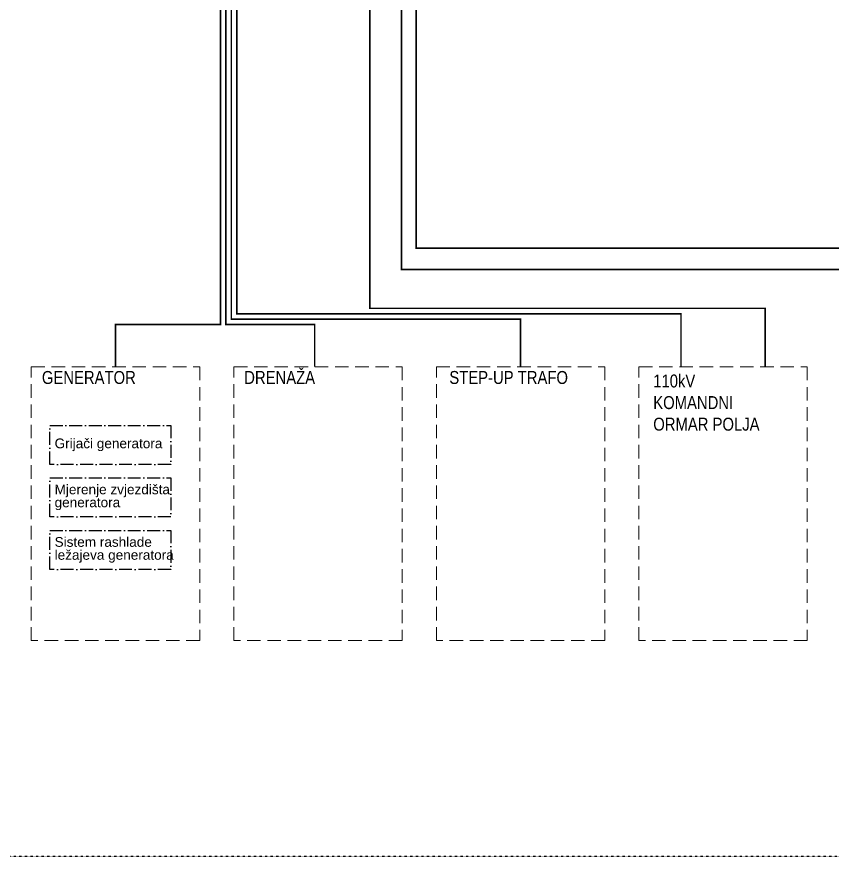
# Model space of a CAD drawing. Header units: inches. Extents: x 0 to 92454, y -34894 to 11.
# Drawn here: x 75438 to 76950, y -34894 to -33339 of the extents above; entities that cross this region are included whole.
import ezdxf

# ---------------------------------------------------------------- set-up
doc = ezdxf.new("R2010")
doc.units = ezdxf.units.IN
doc.header["$MEASUREMENT"] = 0
for name, pattern in [('ACAD_ISO03W100', [30, 12, -18]), ('ACAD_ISO10W100', [18, 12, -3, 0, -3]), ('HIDDEN', [0.375, 0.25, -0.125])]:
    doc.linetypes.add(name, pattern=pattern)
doc.layers.add('no_plot', color=7, linetype='Continuous', true_color=0xe600e6, plot=False)
doc.layers.add('SI-General', color=7, linetype='Continuous', lineweight=5)
doc.layers.add('SI-TOPOLOGY-Cu', color=7, linetype='Continuous', lineweight=13, true_color=0xef9206)
doc.layers.add('SI-TOPOLOGY-Ethernet', color=7, linetype='Continuous', lineweight=13, true_color=0x3cf000)
doc.styles.add('OPIS', font='ARIALN.TTF')

msp = doc.modelspace()

# ---------------------------------------------------------------- linework, layer by layer
at = {"linetype": 'ACAD_ISO10W100', "ltscale": 2}
for points in [[(75499.2, -34095.9), (75723.7, -34095.9), (75723.7, -34168.2), (75499.2, -34168.2)], [(75499.2, -34193.2), (75723.7, -34193.2), (75723.7, -34265.4), (75499.2, -34265.4)], [(75499.2, -34290.4), (75723.7, -34290.4), (75723.7, -34362.7), (75499.2, -34362.7)]]:
    msp.add_lwpolyline(points, close=True, dxfattribs=at)
at = {"layer": 'no_plot', "linetype": 'ACAD_ISO03W100', "ltscale": 0.01}
msp.add_lwpolyline([(74251.4, -34894.2), (79094.2, -34894.2), (79094.2, -31674.6), (74251.4, -31674.6)], close=True, dxfattribs=at)
at = {"layer": 'SI-General', "color": 0, "linetype": 'HIDDEN', "ltscale": 100}
for points in [[(75464.9, -33987.4), (75777.1, -33987.4), (75777.1, -34494.7), (75464.9, -34494.7)], [(75840.4, -33987.4), (76152.5, -33987.4), (76152.5, -34494.7), (75840.4, -34494.7)], [(76215.8, -33987.4), (76527.9, -33987.4), (76527.9, -34494.7), (76215.8, -34494.7)]]:
    msp.add_lwpolyline(points, close=True, dxfattribs=at)
at = {"layer": 'SI-General', "linetype": 'HIDDEN', "ltscale": 100}
msp.add_lwpolyline([(76591.2, -33987.4), (76903.3, -33987.4), (76903.3, -34494.7), (76591.2, -34494.7)], close=True, dxfattribs=at)
at = {"layer": 'SI-TOPOLOGY-Cu', "linetype": 'ACAD_ISO03W100', "ltscale": 0.01, "const_width": 3, "flags": 128}
for points in [[(75621, -33987.4), (75621, -33909.1), (75815.7, -33909.1), (75815.7, -32359.1)], [(75990.2, -33987.4), (75990.2, -33909.1), (75825.7, -33909.1), (75825.7, -32362.4)], [(76371.8, -33987.4), (76371.8, -33899.1), (75835.7, -33899.1), (75835.7, -32364.6)], [(75845.7, -32364.6), (75845.7, -33889.1), (76669.2, -33889.1), (76669.2, -33987.4)], [(76092.4, -32649.2), (76092.4, -33879.1), (76825.3, -33879.1), (76825.3, -33987.4)]]:
    msp.add_lwpolyline(points, dxfattribs=at)
at = {"layer": 'SI-TOPOLOGY-Ethernet', "linetype": 'ACAD_ISO03W100', "ltscale": 0.01, "const_width": 3, "flags": 128}
for points in [[(77130.1, -33763.3), (77130.1, -33807.3), (76151, -33807.3), (76151.2, -32607.6), (76125.8, -32607.6)], [(77105.3, -33751.5), (77105.3, -33767.8), (76178.4, -33767.8), (76178.4, -33045.4), (76665.5, -33045.4), (76665.5, -33001.6)]]:
    msp.add_lwpolyline(points, dxfattribs=at)

# ---------------------------------------------------------------- texts
at = {"ltscale": 0.01, "insert": (76617.8, -34001.7), "char_height": 24, "width": 300.532, "attachment_point": 1, "style": 'OPIS'}
msp.add_mtext('110kV {\\fArial Narrow|b0|i0|c238|p34;          KOMANDNI       ORMAR POLJA}', dxfattribs=at)
at = {"char_height": 18, "attachment_point": 4, "line_spacing_factor": 0.8, "style": 'OPIS'}
for s, insert, width in [('\\pxql;{\\fArial|b0|i0|c238|p34;Grijači generatora}', (75508.1, -34132), 215.547), ('{\\fArial|b0|i0|c238|p34;Mjerenje zvjezdišta generatora}', (75508.1, -34229.3), 215.547), ('\\pxql;{\\fArial|b0|i0|c238|p34;Sistem rashlade ležajeva generatora}', (75508.1, -34326.6), 230.62)]:
    msp.add_mtext(s, dxfattribs=dict(at, insert=insert, width=width))
at = {"layer": 'SI-General', "color": 0, "char_height": 24, "attachment_point": 1, "style": 'OPIS'}
for s, insert, width in [('{\\C256;GENERATOR}', (75484.5, -33995.2), 423.253), ('{\\C256;DR\\fArial Narrow|b0|i0|c238|p34;ENAŽA}', (75859.6, -33995.2), 259.503), ('{\\C256;STEP-UP TRA\\fArial Narrow|b0|i0|c238|p34;FO}', (76239.8, -33995.2), 259.897)]:
    msp.add_mtext(s, dxfattribs=dict(at, insert=insert, width=width))

doc.saveas('drawing.dxf')
